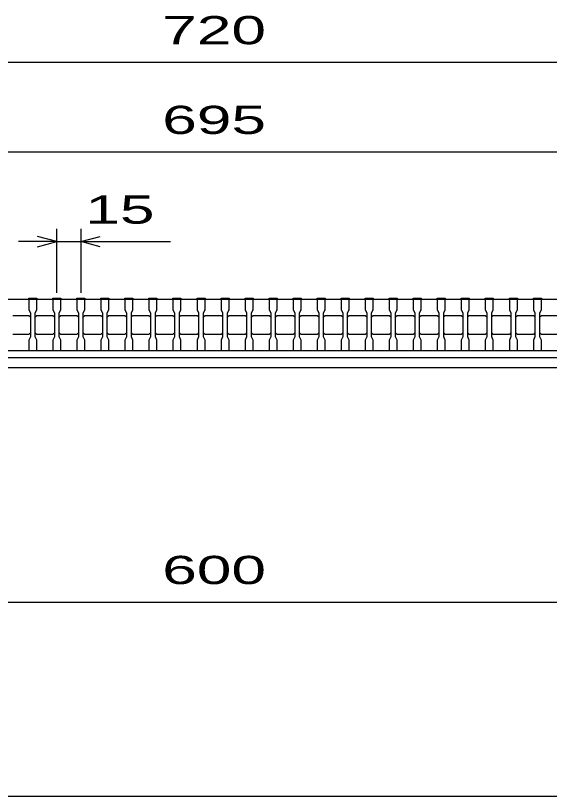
# Model space of a CAD drawing. Units: millimetres, scale not verified. Extents: x -1456 to 1385, y -1026 to 843.
# Drawn here: x -811.2 to -478, y -917.2 to -429.9 of the extents above; entities that cross this region are included whole.
import ezdxf
from ezdxf.enums import TextEntityAlignment as Align

# ---------------------------------------------------------------- set-up
doc = ezdxf.new("R2010")
doc.units = ezdxf.units.MM
doc.header["$LTSCALE"] = 8
for name, color, linetype, lineweight in [('0_2', 150, 'Continuous', 25), ('16', 3, 'Continuous', 25), ('19', 6, 'Continuous', 25), ('22', 4, 'Continuous', 25)]:
    doc.layers.add(name, color=color, linetype=linetype, lineweight=lineweight)
doc.styles.add('ベクトル', font='')
doc.styles.get('ベクトル').set_extended_font_data('ベクトル')

msp = doc.modelspace()

# ---------------------------------------------------------------- linework, layer by layer
at = {"layer": '0_2'}
msp.add_line((1384.8, -917.2), (-1383.2, -917.2), dxfattribs=at)
at = {"layer": '16'}
for p, q in [((-1028, -607), (-333, -607)), ((-803, -607), (-803, -606.3)), ((-803, -606.3), (-798, -606.3)), ((-803, -607), (-803, -613.5)), ((-798, -607), (-803, -607)), ((-798, -606.3), (-798, -607)), ((-798, -613.5), (-798, -607)), ((-788, -607), (-788, -606.3)), ((-788, -606.3), (-783, -606.3)), ((-788, -607), (-788, -613.5)), ((-783, -607), (-788, -607)), ((-783, -606.3), (-783, -607)), ((-783, -613.5), (-783, -607)), ((-773, -607), (-773, -606.3)), ((-773, -606.3), (-768, -606.3)), ((-773, -607), (-773, -613.5)), ((-768, -607), (-773, -607)), ((-768, -606.3), (-768, -607)), ((-768, -613.5), (-768, -607)), ((-758, -607), (-758, -606.3)), ((-758, -606.3), (-753, -606.3)), ((-758, -607), (-758, -613.5)), ((-753, -607), (-758, -607)), ((-753, -606.3), (-753, -607)), ((-753, -613.5), (-753, -607)), ((-743, -607), (-743, -606.3)), ((-743, -606.3), (-738, -606.3)), ((-743, -607), (-743, -613.5)), ((-738, -607), (-743, -607)), ((-738, -606.3), (-738, -607)), ((-738, -613.5), (-738, -607)), ((-728, -607), (-728, -606.3)), ((-728, -606.3), (-723, -606.3)), ((-728, -607), (-728, -613.5)), ((-723, -607), (-728, -607)), ((-723, -606.3), (-723, -607)), ((-723, -613.5), (-723, -607)), ((-713, -607), (-713, -606.3)), ((-713, -606.3), (-708, -606.3)), ((-713, -607), (-713, -613.5)), ((-708, -607), (-713, -607)), ((-708, -606.3), (-708, -607)), ((-708, -613.5), (-708, -607)), ((-698, -607), (-698, -606.3)), ((-698, -606.3), (-693, -606.3)), ((-698, -607), (-698, -613.5)), ((-693, -607), (-698, -607)), ((-693, -606.3), (-693, -607)), ((-693, -613.5), (-693, -607)), ((-683, -607), (-683, -606.3)), ((-683, -606.3), (-678, -606.3)), ((-683, -607), (-683, -613.5)), ((-678, -607), (-683, -607)), ((-678, -606.3), (-678, -607)), ((-678, -613.5), (-678, -607)), ((-668, -607), (-668, -606.3)), ((-668, -606.3), (-663, -606.3)), ((-668, -607), (-668, -613.5)), ((-663, -607), (-668, -607)), ((-663, -606.3), (-663, -607)), ((-663, -613.5), (-663, -607)), ((-653, -607), (-653, -606.3)), ((-653, -606.3), (-648, -606.3)), ((-653, -607), (-653, -613.5)), ((-648, -607), (-653, -607)), ((-648, -606.3), (-648, -607)), ((-648, -613.5), (-648, -607)), ((-638, -607), (-638, -606.3)), ((-638, -606.3), (-633, -606.3)), ((-638, -607), (-638, -613.5)), ((-633, -607), (-638, -607)), ((-633, -606.3), (-633, -607)), ((-633, -613.5), (-633, -607)), ((-623, -607), (-623, -606.3)), ((-623, -606.3), (-618, -606.3)), ((-623, -607), (-623, -613.5)), ((-618, -607), (-623, -607)), ((-618, -606.3), (-618, -607)), ((-618, -613.5), (-618, -607)), ((-608, -607), (-608, -606.3)), ((-608, -606.3), (-603, -606.3)), ((-608, -607), (-608, -613.5)), ((-603, -607), (-608, -607)), ((-603, -606.3), (-603, -607)), ((-603, -613.5), (-603, -607)), ((-593, -607), (-593, -606.3)), ((-593, -606.3), (-588, -606.3)), ((-593, -607), (-593, -613.5)), ((-588, -607), (-593, -607)), ((-588, -606.3), (-588, -607)), ((-588, -613.5), (-588, -607)), ((-578, -607), (-578, -606.3)), ((-578, -606.3), (-573, -606.3)), ((-578, -607), (-578, -613.5)), ((-573, -607), (-578, -607)), ((-573, -606.3), (-573, -607)), ((-573, -613.5), (-573, -607)), ((-563, -607), (-563, -606.3)), ((-563, -606.3), (-558, -606.3)), ((-563, -607), (-563, -613.5)), ((-558, -607), (-563, -607)), ((-558, -606.3), (-558, -607)), ((-558, -613.5), (-558, -607)), ((-548, -607), (-548, -606.3)), ((-548, -606.3), (-543, -606.3)), ((-548, -607), (-548, -613.5)), ((-543, -607), (-548, -607)), ((-543, -606.3), (-543, -607)), ((-543, -613.5), (-543, -607)), ((-533, -607), (-533, -606.3)), ((-533, -606.3), (-528, -606.3)), ((-533, -607), (-533, -613.5)), ((-528, -607), (-533, -607)), ((-528, -606.3), (-528, -607)), ((-528, -613.5), (-528, -607)), ((-518, -607), (-518, -606.3)), ((-518, -606.3), (-513, -606.3)), ((-518, -607), (-518, -613.5)), ((-513, -607), (-518, -607)), ((-513, -606.3), (-513, -607)), ((-513, -613.5), (-513, -607)), ((-503, -607), (-503, -606.3)), ((-503, -606.3), (-498, -606.3)), ((-503, -607), (-503, -613.5)), ((-498, -607), (-503, -607)), ((-498, -606.3), (-498, -607)), ((-498, -613.5), (-498, -607)), ((-488, -607), (-488, -606.3)), ((-488, -606.3), (-483, -606.3)), ((-488, -607), (-488, -613.5)), ((-483, -607), (-488, -607)), ((-483, -606.3), (-483, -607)), ((-483, -613.5), (-483, -607)), ((-803, -613.5), (-802, -615.5)), ((-799, -615.5), (-798, -613.5)), ((-788, -613.5), (-787, -615.5)), ((-784, -615.5), (-783, -613.5)), ((-773, -613.5), (-772, -615.5)), ((-769, -615.5), (-768, -613.5)), ((-758, -613.5), (-757, -615.5)), ((-754, -615.5), (-753, -613.5)), ((-743, -613.5), (-742, -615.5)), ((-739, -615.5), (-738, -613.5)), ((-728, -613.5), (-727, -615.5)), ((-724, -615.5), (-723, -613.5)), ((-713, -613.5), (-712, -615.5)), ((-709, -615.5), (-708, -613.5)), ((-698, -613.5), (-697, -615.5)), ((-694, -615.5), (-693, -613.5)), ((-683, -613.5), (-682, -615.5)), ((-679, -615.5), (-678, -613.5)), ((-668, -613.5), (-667, -615.5)), ((-664, -615.5), (-663, -613.5)), ((-653, -613.5), (-652, -615.5)), ((-649, -615.5), (-648, -613.5)), ((-638, -613.5), (-637, -615.5)), ((-634, -615.5), (-633, -613.5)), ((-623, -613.5), (-622, -615.5)), ((-619, -615.5), (-618, -613.5)), ((-608, -613.5), (-607, -615.5)), ((-604, -615.5), (-603, -613.5)), ((-593, -613.5), (-592, -615.5)), ((-589, -615.5), (-588, -613.5)), ((-578, -613.5), (-577, -615.5)), ((-574, -615.5), (-573, -613.5)), ((-563, -613.5), (-562, -615.5)), ((-559, -615.5), (-558, -613.5)), ((-548, -613.5), (-547, -615.5)), ((-544, -615.5), (-543, -613.5)), ((-533, -613.5), (-532, -615.5)), ((-529, -615.5), (-528, -613.5)), ((-518, -613.5), (-517, -615.5)), ((-514, -615.5), (-513, -613.5)), ((-503, -613.5), (-502, -615.5)), ((-499, -615.5), (-498, -613.5)), ((-488, -613.5), (-487, -615.5)), ((-484, -615.5), (-483, -613.5)), ((-813, -617), (-803, -617)), ((-803, -617), (-802, -618)), ((-802, -615.5), (-802, -630.5)), ((-799, -630.5), (-799, -615.5)), ((-799, -618), (-798, -617)), ((-798, -617), (-788, -617)), ((-788, -617), (-787, -618)), ((-787, -615.5), (-787, -630.5)), ((-784, -630.5), (-784, -615.5)), ((-784, -618), (-783, -617)), ((-783, -617), (-773, -617)), ((-773, -617), (-772, -618)), ((-772, -615.5), (-772, -630.5)), ((-769, -630.5), (-769, -615.5)), ((-769, -618), (-768, -617)), ((-768, -617), (-758, -617)), ((-758, -617), (-757, -618)), ((-757, -615.5), (-757, -630.5)), ((-754, -630.5), (-754, -615.5)), ((-754, -618), (-753, -617)), ((-753, -617), (-743, -617)), ((-743, -617), (-742, -618)), ((-742, -615.5), (-742, -630.5)), ((-739, -630.5), (-739, -615.5)), ((-739, -618), (-738, -617)), ((-738, -617), (-728, -617)), ((-728, -617), (-727, -618)), ((-727, -615.5), (-727, -630.5)), ((-724, -630.5), (-724, -615.5)), ((-724, -618), (-723, -617)), ((-723, -617), (-713, -617)), ((-713, -617), (-712, -618)), ((-712, -615.5), (-712, -630.5)), ((-709, -630.5), (-709, -615.5)), ((-709, -618), (-708, -617)), ((-708, -617), (-698, -617)), ((-698, -617), (-697, -618)), ((-697, -615.5), (-697, -630.5)), ((-694, -630.5), (-694, -615.5)), ((-694, -618), (-693, -617)), ((-693, -617), (-683, -617)), ((-683, -617), (-682, -618)), ((-682, -615.5), (-682, -630.5)), ((-679, -630.5), (-679, -615.5)), ((-679, -618), (-678, -617)), ((-678, -617), (-668, -617)), ((-668, -617), (-667, -618)), ((-667, -615.5), (-667, -630.5)), ((-664, -630.5), (-664, -615.5)), ((-664, -618), (-663, -617)), ((-663, -617), (-653, -617)), ((-653, -617), (-652, -618)), ((-652, -615.5), (-652, -630.5)), ((-649, -630.5), (-649, -615.5)), ((-649, -618), (-648, -617)), ((-648, -617), (-638, -617)), ((-638, -617), (-637, -618)), ((-637, -615.5), (-637, -630.5)), ((-634, -630.5), (-634, -615.5)), ((-634, -618), (-633, -617)), ((-633, -617), (-623, -617)), ((-623, -617), (-622, -618)), ((-622, -615.5), (-622, -630.5)), ((-619, -630.5), (-619, -615.5)), ((-619, -618), (-618, -617)), ((-618, -617), (-608, -617)), ((-608, -617), (-607, -618)), ((-607, -615.5), (-607, -630.5)), ((-604, -630.5), (-604, -615.5)), ((-604, -618), (-603, -617)), ((-603, -617), (-593, -617)), ((-593, -617), (-592, -618)), ((-592, -615.5), (-592, -630.5)), ((-589, -630.5), (-589, -615.5)), ((-589, -618), (-588, -617)), ((-588, -617), (-578, -617)), ((-578, -617), (-577, -618)), ((-577, -615.5), (-577, -630.5)), ((-574, -630.5), (-574, -615.5)), ((-574, -618), (-573, -617)), ((-573, -617), (-563, -617)), ((-563, -617), (-562, -618)), ((-562, -615.5), (-562, -630.5)), ((-559, -630.5), (-559, -615.5)), ((-559, -618), (-558, -617)), ((-558, -617), (-548, -617)), ((-548, -617), (-547, -618)), ((-547, -615.5), (-547, -630.5)), ((-544, -630.5), (-544, -615.5)), ((-544, -618), (-543, -617)), ((-543, -617), (-533, -617)), ((-533, -617), (-532, -618)), ((-532, -615.5), (-532, -630.5)), ((-529, -630.5), (-529, -615.5)), ((-529, -618), (-528, -617)), ((-528, -617), (-518, -617)), ((-518, -617), (-517, -618)), ((-517, -615.5), (-517, -630.5)), ((-514, -630.5), (-514, -615.5)), ((-514, -618), (-513, -617)), ((-513, -617), (-503, -617)), ((-503, -617), (-502, -618)), ((-502, -615.5), (-502, -630.5)), ((-499, -630.5), (-499, -615.5)), ((-499, -618), (-498, -617)), ((-498, -617), (-488, -617)), ((-488, -617), (-487, -618)), ((-487, -615.5), (-487, -630.5)), ((-484, -630.5), (-484, -615.5)), ((-484, -618), (-483, -617)), ((-483, -617), (-473, -617)), ((-802, -628), (-803, -629)), ((-798, -629), (-799, -628)), ((-787, -628), (-788, -629)), ((-783, -629), (-784, -628)), ((-772, -628), (-773, -629)), ((-768, -629), (-769, -628)), ((-757, -628), (-758, -629)), ((-753, -629), (-754, -628)), ((-742, -628), (-743, -629)), ((-738, -629), (-739, -628)), ((-727, -628), (-728, -629)), ((-723, -629), (-724, -628)), ((-712, -628), (-713, -629)), ((-708, -629), (-709, -628)), ((-697, -628), (-698, -629)), ((-693, -629), (-694, -628)), ((-682, -628), (-683, -629)), ((-678, -629), (-679, -628)), ((-667, -628), (-668, -629)), ((-663, -629), (-664, -628)), ((-652, -628), (-653, -629)), ((-648, -629), (-649, -628)), ((-637, -628), (-638, -629)), ((-633, -629), (-634, -628)), ((-622, -628), (-623, -629)), ((-618, -629), (-619, -628)), ((-607, -628), (-608, -629)), ((-603, -629), (-604, -628)), ((-592, -628), (-593, -629)), ((-588, -629), (-589, -628)), ((-577, -628), (-578, -629)), ((-573, -629), (-574, -628)), ((-562, -628), (-563, -629)), ((-558, -629), (-559, -628)), ((-547, -628), (-548, -629)), ((-543, -629), (-544, -628)), ((-532, -628), (-533, -629)), ((-528, -629), (-529, -628)), ((-517, -628), (-518, -629)), ((-513, -629), (-514, -628)), ((-502, -628), (-503, -629)), ((-498, -629), (-499, -628)), ((-487, -628), (-488, -629)), ((-483, -629), (-484, -628)), ((-803, -629), (-813, -629)), ((-802, -630.5), (-803, -632.5)), ((-803, -632.5), (-803, -639)), ((-798, -632.5), (-799, -630.5)), ((-788, -629), (-798, -629)), ((-798, -639), (-798, -632.5)), ((-787, -630.5), (-788, -632.5)), ((-788, -632.5), (-788, -639)), ((-783, -632.5), (-784, -630.5)), ((-773, -629), (-783, -629)), ((-783, -639), (-783, -632.5)), ((-772, -630.5), (-773, -632.5)), ((-773, -632.5), (-773, -639)), ((-768, -632.5), (-769, -630.5)), ((-758, -629), (-768, -629)), ((-768, -639), (-768, -632.5)), ((-757, -630.5), (-758, -632.5)), ((-758, -632.5), (-758, -639)), ((-753, -632.5), (-754, -630.5)), ((-743, -629), (-753, -629)), ((-753, -639), (-753, -632.5)), ((-742, -630.5), (-743, -632.5)), ((-743, -632.5), (-743, -639)), ((-738, -632.5), (-739, -630.5)), ((-728, -629), (-738, -629)), ((-738, -639), (-738, -632.5)), ((-727, -630.5), (-728, -632.5)), ((-728, -632.5), (-728, -639)), ((-723, -632.5), (-724, -630.5)), ((-713, -629), (-723, -629)), ((-723, -639), (-723, -632.5)), ((-712, -630.5), (-713, -632.5)), ((-713, -632.5), (-713, -639)), ((-708, -632.5), (-709, -630.5)), ((-698, -629), (-708, -629)), ((-708, -639), (-708, -632.5)), ((-697, -630.5), (-698, -632.5)), ((-698, -632.5), (-698, -639)), ((-693, -632.5), (-694, -630.5)), ((-683, -629), (-693, -629)), ((-693, -639), (-693, -632.5)), ((-682, -630.5), (-683, -632.5)), ((-683, -632.5), (-683, -639)), ((-678, -632.5), (-679, -630.5)), ((-668, -629), (-678, -629)), ((-678, -639), (-678, -632.5)), ((-667, -630.5), (-668, -632.5)), ((-668, -632.5), (-668, -639)), ((-663, -632.5), (-664, -630.5)), ((-653, -629), (-663, -629)), ((-663, -639), (-663, -632.5)), ((-652, -630.5), (-653, -632.5)), ((-653, -632.5), (-653, -639)), ((-648, -632.5), (-649, -630.5)), ((-638, -629), (-648, -629)), ((-648, -639), (-648, -632.5)), ((-637, -630.5), (-638, -632.5)), ((-638, -632.5), (-638, -639)), ((-633, -632.5), (-634, -630.5)), ((-623, -629), (-633, -629)), ((-633, -639), (-633, -632.5)), ((-622, -630.5), (-623, -632.5)), ((-623, -632.5), (-623, -639)), ((-618, -632.5), (-619, -630.5)), ((-608, -629), (-618, -629)), ((-618, -639), (-618, -632.5)), ((-607, -630.5), (-608, -632.5)), ((-608, -632.5), (-608, -639)), ((-603, -632.5), (-604, -630.5)), ((-593, -629), (-603, -629)), ((-603, -639), (-603, -632.5)), ((-592, -630.5), (-593, -632.5)), ((-593, -632.5), (-593, -639)), ((-588, -632.5), (-589, -630.5)), ((-578, -629), (-588, -629)), ((-588, -639), (-588, -632.5)), ((-577, -630.5), (-578, -632.5)), ((-578, -632.5), (-578, -639)), ((-573, -632.5), (-574, -630.5)), ((-563, -629), (-573, -629)), ((-573, -639), (-573, -632.5)), ((-562, -630.5), (-563, -632.5)), ((-563, -632.5), (-563, -639)), ((-558, -632.5), (-559, -630.5)), ((-548, -629), (-558, -629)), ((-558, -639), (-558, -632.5)), ((-547, -630.5), (-548, -632.5)), ((-548, -632.5), (-548, -639)), ((-543, -632.5), (-544, -630.5)), ((-533, -629), (-543, -629)), ((-543, -639), (-543, -632.5)), ((-532, -630.5), (-533, -632.5)), ((-533, -632.5), (-533, -639)), ((-528, -632.5), (-529, -630.5)), ((-518, -629), (-528, -629)), ((-528, -639), (-528, -632.5)), ((-517, -630.5), (-518, -632.5)), ((-518, -632.5), (-518, -639)), ((-513, -632.5), (-514, -630.5)), ((-503, -629), (-513, -629)), ((-513, -639), (-513, -632.5)), ((-502, -630.5), (-503, -632.5)), ((-503, -632.5), (-503, -639)), ((-498, -632.5), (-499, -630.5)), ((-488, -629), (-498, -629)), ((-498, -639), (-498, -632.5)), ((-487, -630.5), (-488, -632.5)), ((-488, -632.5), (-488, -639)), ((-483, -632.5), (-484, -630.5)), ((-473, -629), (-483, -629)), ((-483, -639), (-483, -632.5)), ((-1028, -639), (-333, -639)), ((-1028, -639), (-333, -639)), ((-803, -639), (-798, -639)), ((-788, -639), (-783, -639)), ((-773, -639), (-768, -639)), ((-758, -639), (-753, -639)), ((-743, -639), (-738, -639)), ((-728, -639), (-723, -639)), ((-713, -639), (-708, -639)), ((-698, -639), (-693, -639)), ((-683, -639), (-678, -639)), ((-668, -639), (-663, -639)), ((-653, -639), (-648, -639)), ((-638, -639), (-633, -639)), ((-623, -639), (-618, -639)), ((-608, -639), (-603, -639)), ((-593, -639), (-588, -639)), ((-578, -639), (-573, -639)), ((-563, -639), (-558, -639)), ((-548, -639), (-543, -639)), ((-533, -639), (-528, -639)), ((-518, -639), (-513, -639)), ((-503, -639), (-498, -639)), ((-488, -639), (-483, -639)), ((-333, -643.5), (-1028, -643.5))]:
    msp.add_line(p, q, dxfattribs=at)
at = {"layer": '19'}
for p, q in [((-326.5, -643.5), (-1034.5, -643.5)), ((-1040.5, -649.5), (-320.5, -649.5))]:
    msp.add_line(p, q, dxfattribs=at)
at = {"layer": '22'}
for p, q in [((-1040.5, -459), (-320.5, -459)), ((-1028, -515), (-333, -515)), ((-785.5, -603), (-785.5, -563)), ((-770.5, -563), (-770.5, -603)), ((-785.5, -571), (-797.5, -567.8)), ((-770.5, -571), (-758.5, -567.8)), ((-785.5, -571), (-809.5, -571)), ((-797.5, -574.2), (-785.5, -571)), ((-785.5, -571), (-770.5, -571)), ((-758.5, -574.2), (-770.5, -571)), ((-770.5, -571), (-714.5, -571)), ((-980.5, -795.9), (-380.5, -795.9))]:
    msp.add_line(p, q, dxfattribs=at)

# ---------------------------------------------------------------- texts
at = {"layer": '22', "color": 2, "style": 'ベクトル', "width": 1.65}
for s, p in [(' 720 ', (-730.5, -439)), (' 695 ', (-730.5, -495)), (' 15 ', (-778.5, -551)), (' 600 ', (-730.5, -775.9))]:
    msp.add_text(s, height=17.6, dxfattribs=at).set_placement(p, align=Align.MIDDLE_LEFT)

doc.saveas('drawing.dxf')
